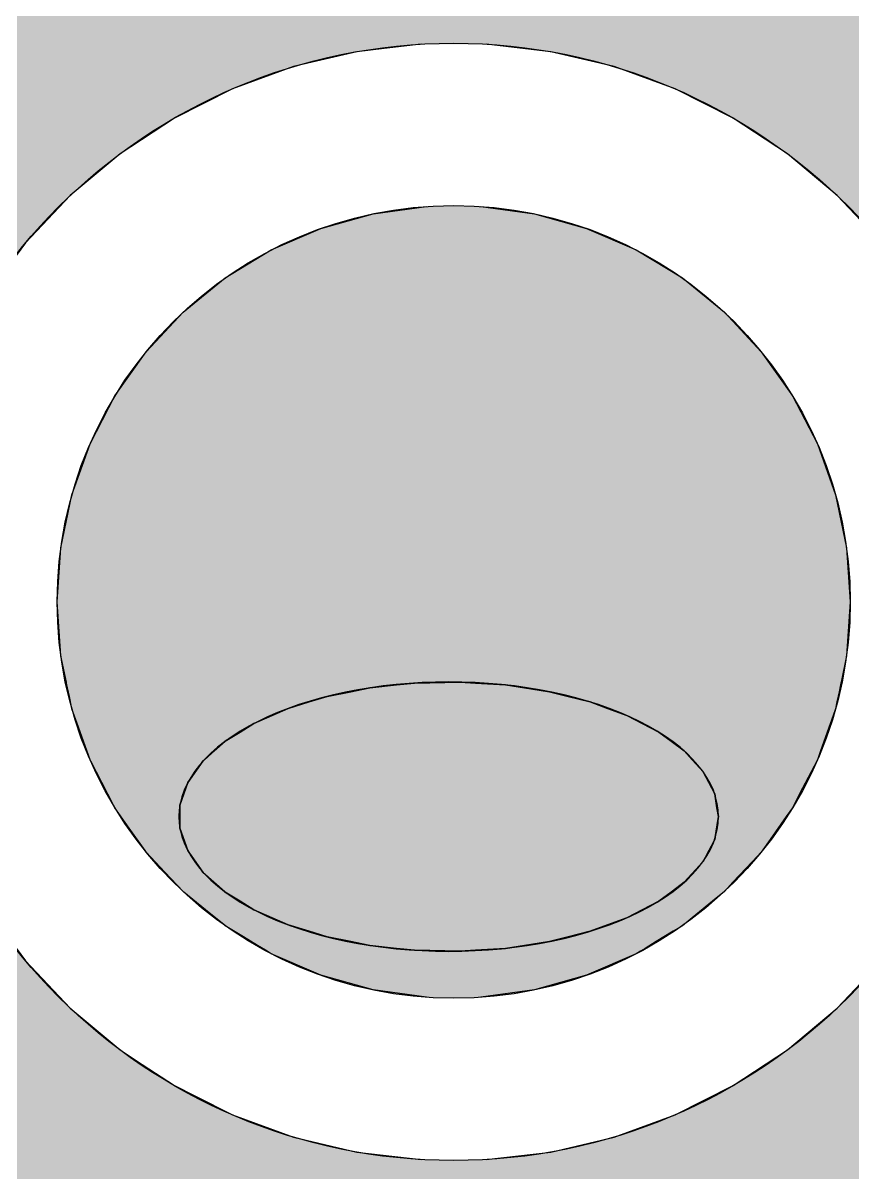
# Model space of a CAD drawing. Extents: x 2091.8 to 2122.7, y 1552.4 to 1562.7.
# Drawn here: x 2120.7735 to 2120.8129, y 1556.7251 to 1556.7798 of the extents above; entities that cross this region are included whole.
import ezdxf

# ---------------------------------------------------------------- set-up
doc = ezdxf.new("R2010")
doc.units = 0
doc.layers.get('0').update_dxf_attribs({"linetype": 'CONTINUOUS'})

# ---------------------------------------------------------------- blocks, each defined once
blk = doc.blocks.new('*U65')
at = {"color": 216, "linetype": 'CONTINUOUS'}
for p, q in [((3478.93, 1113), (3472.65, 1111.52)), ((3481.65, 1113.32), (3478.93, 1113)), ((3485.34, 1113.75), (3481.65, 1113.32)), ((3498.21, 1113), (3491.8, 1113.75)), ((3504.49, 1111.52), (3498.21, 1113)), ((3472.65, 1111.52), (3466.59, 1109.31)), ((3510.55, 1109.31), (3504.49, 1111.52)), ((3466.59, 1109.31), (3460.82, 1106.41)), ((3516.32, 1106.41), (3510.55, 1109.31)), ((3460.82, 1106.41), (3455.43, 1102.86)), ((3517.38, 1105.71), (3516.32, 1106.41)), ((3521.71, 1102.86), (3517.38, 1105.71)), ((3455.43, 1102.86), (3450.48, 1098.72)), ((3526.66, 1098.72), (3521.71, 1102.86)), ((3450.48, 1098.72), (3446.05, 1094.02)), ((3531.09, 1094.02), (3526.66, 1098.72)), ((3475.38, 1095.45), (3480.56, 1096.9)), ((3480.56, 1096.9), (3485.88, 1097.63)), ((3491.26, 1097.63), (3496.58, 1096.9)), ((3496.58, 1096.9), (3501.76, 1095.45)), ((3470.45, 1093.31), (3475.38, 1095.45)), ((3501.76, 1095.45), (3506.69, 1093.31)), ((3446.05, 1094.02), (3442.77, 1089.61)), ((3465.86, 1090.52), (3470.45, 1093.31)), ((3506.69, 1093.31), (3511.28, 1090.52)), ((3461.69, 1087.12), (3465.86, 1090.52)), ((3511.28, 1090.52), (3515.45, 1087.12)), ((3458.02, 1083.2), (3461.69, 1087.12)), ((3515.45, 1087.12), (3519.12, 1083.2)), ((3454.92, 1078.8), (3458.02, 1083.2)), ((3519.12, 1083.2), (3522.22, 1078.8)), ((3452.45, 1074.03), (3454.92, 1078.8)), ((3522.22, 1078.8), (3524.69, 1074.03)), ((3450.65, 1068.97), (3452.45, 1074.03)), ((3524.69, 1074.03), (3526.49, 1068.97)), ((3449.56, 1063.71), (3450.65, 1068.97)), ((3526.49, 1068.97), (3527.58, 1063.71)), ((3449.19, 1058.34), (3449.56, 1063.71)), ((3527.58, 1063.71), (3527.95, 1058.34)), ((3449.56, 1052.98), (3449.19, 1058.34)), ((3527.95, 1058.34), (3527.58, 1052.98)), ((3450.1, 1050.38), (3449.56, 1052.98)), ((3527.58, 1052.98), (3527.04, 1050.38)), ((3450.12, 1050.28), (3450.1, 1050.38)), ((3450.22, 1049.8), (3450.12, 1050.28)), ((3484.67, 1050.28), (3480.23, 1049.8)), ((3493.72, 1050.09), (3490.72, 1050.28)), ((3498.07, 1049.42), (3493.72, 1050.09)), ((3526.98, 1050.09), (3526.84, 1049.42)), ((3527.02, 1050.28), (3526.98, 1050.09)), ((3527.04, 1050.38), (3527.02, 1050.28)), ((3450.39, 1048.95), (3450.22, 1049.8)), ((3450.64, 1047.76), (3450.39, 1048.95)), ((3476.01, 1048.95), (3472.14, 1047.76)), ((3480.23, 1049.8), (3476.01, 1048.95)), ((3502.13, 1048.4), (3498.07, 1049.42)), ((3526.84, 1049.42), (3526.63, 1048.4)), ((3450.65, 1047.72), (3450.64, 1047.76)), ((3472.14, 1047.76), (3472.04, 1047.72)), ((3503.97, 1047.72), (3502.13, 1048.4)), ((3526.63, 1048.4), (3526.49, 1047.72)), ((3451.17, 1046.27), (3450.65, 1047.72)), ((3472.04, 1047.72), (3468.73, 1046.27)), ((3505.78, 1047.05), (3503.97, 1047.72)), ((3508.93, 1045.41), (3505.78, 1047.05)), ((3526.25, 1047.05), (3525.67, 1045.41)), ((3526.49, 1047.72), (3526.25, 1047.05)), ((3451.79, 1044.5), (3451.17, 1046.27)), ((3468.73, 1046.27), (3465.88, 1044.5)), ((3452.45, 1042.65), (3451.79, 1044.5)), ((3465.88, 1044.5), (3463.81, 1042.65)), ((3511.47, 1043.53), (3508.93, 1045.41)), ((3525.67, 1045.41), (3525, 1043.53)), ((3512.26, 1042.65), (3511.47, 1043.53)), ((3525, 1043.53), (3524.69, 1042.65)), ((3452.52, 1042.52), (3452.45, 1042.65)), ((3453.63, 1040.38), (3452.52, 1042.52)), ((3463.66, 1042.52), (3462.15, 1040.38)), ((3463.81, 1042.65), (3463.66, 1042.52)), ((3513.34, 1041.46), (3512.26, 1042.65)), ((3524.69, 1042.65), (3524.07, 1041.46)), ((3514.49, 1039.27), (3513.34, 1041.46)), ((3524.07, 1041.46), (3522.93, 1039.27)), ((3454.79, 1038.14), (3453.63, 1040.38)), ((3462.15, 1040.38), (3461.38, 1038.14)), ((3514.72, 1037.88), (3514.49, 1039.27)), ((3522.93, 1039.27), (3522.22, 1037.88)), ((3454.92, 1037.88), (3454.79, 1038.14)), ((3456.34, 1035.87), (3454.92, 1037.88)), ((3461.38, 1038.14), (3461.38, 1037.88)), ((3461.38, 1037.88), (3461.38, 1035.87)), ((3514.87, 1037.01), (3514.72, 1037.88)), ((3522.22, 1037.88), (3521.6, 1037.01)), ((3514.49, 1034.74), (3514.87, 1037.01)), ((3521.6, 1037.01), (3520, 1034.74)), ((3457.92, 1033.63), (3456.34, 1035.87)), ((3461.38, 1035.87), (3462.15, 1033.63)), ((3513.83, 1033.49), (3514.49, 1034.74)), ((3520, 1034.74), (3519.12, 1033.49)), ((3458.02, 1033.49), (3457.92, 1033.63)), ((3459.89, 1031.49), (3458.02, 1033.49)), ((3462.15, 1033.63), (3462.25, 1033.49)), ((3462.25, 1033.49), (3463.66, 1031.49)), ((3513.34, 1032.55), (3513.83, 1033.49)), ((3519.12, 1033.49), (3518.24, 1032.55)), ((3511.47, 1030.48), (3513.34, 1032.55)), ((3518.24, 1032.55), (3516.3, 1030.48)), ((3461.69, 1029.56), (3459.89, 1031.49)), ((3463.66, 1031.49), (3465.82, 1029.56)), ((3461.75, 1029.51), (3461.69, 1029.56)), ((3463.92, 1027.75), (3461.75, 1029.51)), ((3465.82, 1029.56), (3465.88, 1029.51)), ((3465.88, 1029.51), (3468.73, 1027.75)), ((3508.93, 1028.6), (3510.23, 1029.56)), ((3510.23, 1029.56), (3511.47, 1030.48)), ((3515.45, 1029.56), (3514.26, 1028.6)), ((3516.3, 1030.48), (3515.45, 1029.56)), ((3505.78, 1026.96), (3508.93, 1028.6)), ((3514.26, 1028.6), (3512.25, 1026.96)), ((3442.2, 1027.84), (3446.05, 1022.67)), ((3465.77, 1026.25), (3463.92, 1027.75)), ((3468.73, 1027.75), (3472.14, 1026.25)), ((3465.86, 1026.17), (3465.77, 1026.25)), ((3467.69, 1025.06), (3465.86, 1026.17)), ((3472.14, 1026.25), (3472.39, 1026.17)), ((3472.39, 1026.17), (3476.01, 1025.06)), ((3502.13, 1025.61), (3503.65, 1026.17)), ((3503.65, 1026.17), (3505.78, 1026.96)), ((3511.28, 1026.17), (3510.36, 1025.61)), ((3512.25, 1026.96), (3511.28, 1026.17)), ((3469.09, 1024.21), (3467.69, 1025.06)), ((3476.01, 1025.06), (3480.23, 1024.21)), ((3498.07, 1024.59), (3502.13, 1025.61)), ((3510.36, 1025.61), (3508.68, 1024.59)), ((3469.87, 1023.73), (3469.09, 1024.21)), ((3470.03, 1023.64), (3469.87, 1023.73)), ((3480.23, 1024.21), (3484.67, 1023.73)), ((3484.67, 1023.73), (3489.21, 1023.64)), ((3489.21, 1023.64), (3493.72, 1023.92)), ((3493.72, 1023.92), (3498.07, 1024.59)), ((3507.58, 1023.92), (3507.11, 1023.64)), ((3508.68, 1024.59), (3507.58, 1023.92)), ((3446.05, 1022.67), (3450.48, 1017.97)), ((3470.45, 1023.38), (3470.03, 1023.64)), ((3475.38, 1021.24), (3470.45, 1023.38)), ((3506.69, 1023.38), (3501.76, 1021.24)), ((3507.11, 1023.64), (3506.69, 1023.38)), ((3526.66, 1017.97), (3531.09, 1022.67)), ((3480.56, 1019.79), (3475.38, 1021.24)), ((3501.76, 1021.24), (3496.58, 1019.79)), ((3485.88, 1019.06), (3480.56, 1019.79)), ((3496.58, 1019.79), (3491.26, 1019.06)), ((3450.48, 1017.97), (3452.66, 1016.15)), ((3521.71, 1013.82), (3526.66, 1017.97)), ((3452.66, 1016.15), (3455.43, 1013.82)), ((3455.43, 1013.82), (3457.61, 1012.39)), ((3516.32, 1010.28), (3521.71, 1013.82)), ((3457.61, 1012.39), (3460.82, 1010.28)), ((3460.82, 1010.28), (3462.85, 1009.26)), ((3510.55, 1007.38), (3516.32, 1010.28)), ((3462.85, 1009.26), (3466.59, 1007.38)), ((3466.59, 1007.38), (3472.65, 1005.17)), ((3504.49, 1005.17), (3510.55, 1007.38)), ((3472.65, 1005.17), (3478.93, 1003.68)), ((3498.21, 1003.68), (3504.49, 1005.17)), ((3478.93, 1003.68), (3485.34, 1002.93)), ((3491.8, 1002.93), (3498.21, 1003.68))]:
    blk.add_line(p, q, dxfattribs=at)
at = {"color": 216, "linetype": 'CONTINUOUS', "extrusion": (0, 0, -1)}
for points in [[(-3403.43, 1135.64), (-3552.99, 1113.75), (-3387.53, 1113.75)], [(-3403.43, 1135.64), (-3528.51, 1135.64), (-3552.99, 1113.75)], [(-3387, 1113), (-3472.65, 1111.52), (-3385.99, 1111.52)], [(-3387.22, 1113.32), (-3478.93, 1113), (-3387, 1113)], [(-3387, 1113), (-3478.93, 1113), (-3472.65, 1111.52)], [(-3387.53, 1113.75), (-3481.65, 1113.32), (-3387.22, 1113.32)], [(-3387.22, 1113.32), (-3481.65, 1113.32), (-3478.93, 1113)], [(-3387.53, 1113.75), (-3485.34, 1113.75), (-3481.65, 1113.32)], [(-3491.8, 1113.75), (-3553.82, 1113), (-3498.21, 1113)], [(-3491.8, 1113.75), (-3552.99, 1113.75), (-3553.82, 1113)], [(-3498.21, 1113), (-3555.49, 1111.52), (-3504.49, 1111.52)], [(-3498.21, 1113), (-3553.82, 1113), (-3555.49, 1111.52)], [(-3385.99, 1111.52), (-3466.59, 1109.31), (-3384.48, 1109.31)], [(-3385.99, 1111.52), (-3472.65, 1111.52), (-3466.59, 1109.31)], [(-3504.49, 1111.52), (-3557.96, 1109.31), (-3510.55, 1109.31)], [(-3504.49, 1111.52), (-3555.49, 1111.52), (-3557.96, 1109.31)], [(-3384.48, 1109.31), (-3460.82, 1106.41), (-3382.5, 1106.41)], [(-3384.48, 1109.31), (-3466.59, 1109.31), (-3460.82, 1106.41)], [(-3510.55, 1109.31), (-3561.2, 1106.41), (-3516.32, 1106.41)], [(-3510.55, 1109.31), (-3557.96, 1109.31), (-3561.2, 1106.41)], [(-3382.5, 1106.41), (-3455.43, 1102.86), (-3380.08, 1102.86)], [(-3382.5, 1106.41), (-3460.82, 1106.41), (-3455.43, 1102.86)], [(-3516.32, 1106.41), (-3561.98, 1105.71), (-3517.38, 1105.71)], [(-3516.32, 1106.41), (-3561.2, 1106.41), (-3561.98, 1105.71)], [(-3517.38, 1105.71), (-3567.61, 1102.86), (-3521.71, 1102.86)], [(-3517.38, 1105.71), (-3561.98, 1105.71), (-3567.61, 1102.86)], [(-3380.08, 1102.86), (-3450.48, 1098.72), (-3377.25, 1098.72)], [(-3380.08, 1102.86), (-3455.43, 1102.86), (-3450.48, 1098.72)], [(-3521.71, 1102.86), (-3575.82, 1098.72), (-3526.66, 1098.72)], [(-3521.71, 1102.86), (-3567.61, 1102.86), (-3575.82, 1098.72)], [(-3377.25, 1098.72), (-3446.05, 1094.02), (-3374.04, 1094.02)], [(-3377.25, 1098.72), (-3450.48, 1098.72), (-3446.05, 1094.02)], [(-3526.66, 1098.72), (-3585.11, 1094.02), (-3531.09, 1094.02)], [(-3526.66, 1098.72), (-3575.82, 1098.72), (-3585.11, 1094.02)], [(-3480.56, 1096.9), (-3501.76, 1095.45), (-3475.38, 1095.45)], [(-3485.88, 1097.63), (-3496.58, 1096.9), (-3480.56, 1096.9)], [(-3480.56, 1096.9), (-3496.58, 1096.9), (-3501.76, 1095.45)], [(-3485.88, 1097.63), (-3491.26, 1097.63), (-3496.58, 1096.9)], [(-3475.38, 1095.45), (-3506.69, 1093.31), (-3470.45, 1093.31)], [(-3475.38, 1095.45), (-3501.76, 1095.45), (-3506.69, 1093.31)], [(-3374.04, 1094.02), (-3446.05, 1094.02), (-3442.77, 1089.61)], [(-3470.45, 1093.31), (-3511.28, 1090.52), (-3465.86, 1090.52)], [(-3470.45, 1093.31), (-3506.69, 1093.31), (-3511.28, 1090.52)], [(-3465.86, 1090.52), (-3515.45, 1087.12), (-3461.69, 1087.12)], [(-3465.86, 1090.52), (-3511.28, 1090.52), (-3515.45, 1087.12)], [(-3461.69, 1087.12), (-3519.12, 1083.2), (-3458.02, 1083.2)], [(-3461.69, 1087.12), (-3515.45, 1087.12), (-3519.12, 1083.2)], [(-3458.02, 1083.2), (-3522.22, 1078.8), (-3454.92, 1078.8)], [(-3458.02, 1083.2), (-3519.12, 1083.2), (-3522.22, 1078.8)], [(-3454.92, 1078.8), (-3524.69, 1074.03), (-3452.45, 1074.03)], [(-3454.92, 1078.8), (-3522.22, 1078.8), (-3524.69, 1074.03)], [(-3452.45, 1074.03), (-3526.49, 1068.97), (-3450.65, 1068.97)], [(-3452.45, 1074.03), (-3524.69, 1074.03), (-3526.49, 1068.97)], [(-3450.65, 1068.97), (-3527.58, 1063.71), (-3449.56, 1063.71)], [(-3450.65, 1068.97), (-3526.49, 1068.97), (-3527.58, 1063.71)], [(-3449.56, 1063.71), (-3527.95, 1058.34), (-3449.19, 1058.34)], [(-3449.56, 1063.71), (-3527.58, 1063.71), (-3527.95, 1058.34)], [(-3449.19, 1058.34), (-3527.58, 1052.98), (-3449.56, 1052.98)], [(-3449.19, 1058.34), (-3527.95, 1058.34), (-3527.58, 1052.98)], [(-3449.56, 1052.98), (-3527.04, 1050.38), (-3450.1, 1050.38)], [(-3449.56, 1052.98), (-3527.58, 1052.98), (-3527.04, 1050.38)], [(-3450.1, 1050.38), (-3484.67, 1050.28), (-3450.12, 1050.28)], [(-3450.1, 1050.38), (-3489.21, 1050.38), (-3484.67, 1050.28)], [(-3450.12, 1050.28), (-3480.23, 1049.8), (-3450.22, 1049.8)], [(-3450.12, 1050.28), (-3484.67, 1050.28), (-3480.23, 1049.8)], [(-3489.21, 1050.38), (-3527.02, 1050.28), (-3490.72, 1050.28)], [(-3489.21, 1050.38), (-3527.04, 1050.38), (-3527.02, 1050.28)], [(-3490.72, 1050.28), (-3526.98, 1050.09), (-3493.72, 1050.09)], [(-3490.72, 1050.28), (-3527.02, 1050.28), (-3526.98, 1050.09)], [(-3493.72, 1050.09), (-3526.84, 1049.42), (-3498.07, 1049.42)], [(-3493.72, 1050.09), (-3526.98, 1050.09), (-3526.84, 1049.42)], [(-3450.22, 1049.8), (-3476.01, 1048.95), (-3450.39, 1048.95)], [(-3450.22, 1049.8), (-3480.23, 1049.8), (-3476.01, 1048.95)], [(-3450.39, 1048.95), (-3472.14, 1047.76), (-3450.64, 1047.76)], [(-3450.39, 1048.95), (-3476.01, 1048.95), (-3472.14, 1047.76)], [(-3498.07, 1049.42), (-3526.63, 1048.4), (-3502.13, 1048.4)], [(-3498.07, 1049.42), (-3526.84, 1049.42), (-3526.63, 1048.4)], [(-3450.64, 1047.76), (-3472.04, 1047.72), (-3450.65, 1047.72)], [(-3450.64, 1047.76), (-3472.14, 1047.76), (-3472.04, 1047.72)], [(-3502.13, 1048.4), (-3526.49, 1047.72), (-3503.97, 1047.72)], [(-3502.13, 1048.4), (-3526.63, 1048.4), (-3526.49, 1047.72)], [(-3450.65, 1047.72), (-3468.73, 1046.27), (-3451.17, 1046.27)], [(-3450.65, 1047.72), (-3472.04, 1047.72), (-3468.73, 1046.27)], [(-3503.97, 1047.72), (-3526.25, 1047.05), (-3505.78, 1047.05)], [(-3503.97, 1047.72), (-3526.49, 1047.72), (-3526.25, 1047.05)], [(-3505.78, 1047.05), (-3525.67, 1045.41), (-3508.93, 1045.41)], [(-3505.78, 1047.05), (-3526.25, 1047.05), (-3525.67, 1045.41)], [(-3451.17, 1046.27), (-3465.88, 1044.5), (-3451.79, 1044.5)], [(-3451.17, 1046.27), (-3468.73, 1046.27), (-3465.88, 1044.5)], [(-3451.79, 1044.5), (-3463.81, 1042.65), (-3452.45, 1042.65)], [(-3451.79, 1044.5), (-3465.88, 1044.5), (-3463.81, 1042.65)], [(-3508.93, 1045.41), (-3525, 1043.53), (-3511.47, 1043.53)], [(-3508.93, 1045.41), (-3525.67, 1045.41), (-3525, 1043.53)], [(-3511.47, 1043.53), (-3524.69, 1042.65), (-3512.26, 1042.65)], [(-3511.47, 1043.53), (-3525, 1043.53), (-3524.69, 1042.65)], [(-3452.45, 1042.65), (-3463.66, 1042.52), (-3452.52, 1042.52)], [(-3452.45, 1042.65), (-3463.81, 1042.65), (-3463.66, 1042.52)], [(-3452.52, 1042.52), (-3462.15, 1040.38), (-3453.63, 1040.38)], [(-3452.52, 1042.52), (-3463.66, 1042.52), (-3462.15, 1040.38)], [(-3512.26, 1042.65), (-3524.07, 1041.46), (-3513.34, 1041.46)], [(-3512.26, 1042.65), (-3524.69, 1042.65), (-3524.07, 1041.46)], [(-3513.34, 1041.46), (-3522.93, 1039.27), (-3514.49, 1039.27)], [(-3513.34, 1041.46), (-3524.07, 1041.46), (-3522.93, 1039.27)], [(-3453.63, 1040.38), (-3461.38, 1038.14), (-3454.79, 1038.14)], [(-3453.63, 1040.38), (-3462.15, 1040.38), (-3461.38, 1038.14)], [(-3514.49, 1039.27), (-3522.22, 1037.88), (-3514.72, 1037.88)], [(-3514.49, 1039.27), (-3522.93, 1039.27), (-3522.22, 1037.88)], [(-3454.79, 1038.14), (-3461.38, 1037.88), (-3454.92, 1037.88)], [(-3454.79, 1038.14), (-3461.38, 1038.14), (-3461.38, 1037.88)], [(-3454.92, 1037.88), (-3461.38, 1035.87), (-3456.34, 1035.87)], [(-3454.92, 1037.88), (-3461.38, 1037.88), (-3461.38, 1035.87)], [(-3514.72, 1037.88), (-3521.6, 1037.01), (-3514.87, 1037.01)], [(-3514.72, 1037.88), (-3522.22, 1037.88), (-3521.6, 1037.01)], [(-3514.87, 1037.01), (-3520, 1034.74), (-3514.49, 1034.74)], [(-3514.87, 1037.01), (-3521.6, 1037.01), (-3520, 1034.74)], [(-3456.34, 1035.87), (-3462.15, 1033.63), (-3457.92, 1033.63)], [(-3456.34, 1035.87), (-3461.38, 1035.87), (-3462.15, 1033.63)], [(-3514.49, 1034.74), (-3519.12, 1033.49), (-3513.83, 1033.49)], [(-3514.49, 1034.74), (-3520, 1034.74), (-3519.12, 1033.49)], [(-3457.92, 1033.63), (-3462.25, 1033.49), (-3458.02, 1033.49)], [(-3457.92, 1033.63), (-3462.15, 1033.63), (-3462.25, 1033.49)], [(-3458.02, 1033.49), (-3463.66, 1031.49), (-3459.89, 1031.49)], [(-3458.02, 1033.49), (-3462.25, 1033.49), (-3463.66, 1031.49)], [(-3513.83, 1033.49), (-3518.24, 1032.55), (-3513.34, 1032.55)], [(-3513.83, 1033.49), (-3519.12, 1033.49), (-3518.24, 1032.55)], [(-3513.34, 1032.55), (-3516.3, 1030.48), (-3511.47, 1030.48)], [(-3513.34, 1032.55), (-3518.24, 1032.55), (-3516.3, 1030.48)], [(-3459.89, 1031.49), (-3465.82, 1029.56), (-3461.69, 1029.56)], [(-3459.89, 1031.49), (-3463.66, 1031.49), (-3465.82, 1029.56)], [(-3461.69, 1029.56), (-3465.88, 1029.51), (-3461.75, 1029.51)], [(-3461.69, 1029.56), (-3465.82, 1029.56), (-3465.88, 1029.51)], [(-3461.75, 1029.51), (-3468.73, 1027.75), (-3463.92, 1027.75)], [(-3461.75, 1029.51), (-3465.88, 1029.51), (-3468.73, 1027.75)], [(-3510.23, 1029.56), (-3514.26, 1028.6), (-3508.93, 1028.6)], [(-3511.47, 1030.48), (-3515.45, 1029.56), (-3510.23, 1029.56)], [(-3510.23, 1029.56), (-3515.45, 1029.56), (-3514.26, 1028.6)], [(-3511.47, 1030.48), (-3516.3, 1030.48), (-3515.45, 1029.56)], [(-3508.93, 1028.6), (-3512.25, 1026.96), (-3505.78, 1026.96)], [(-3508.93, 1028.6), (-3514.26, 1028.6), (-3512.25, 1026.96)], [(-3279.25, 1027.84), (-3446.05, 1022.67), (-3275.2, 1022.67)], [(-3279.25, 1027.84), (-3442.2, 1027.84), (-3446.05, 1022.67)], [(-3463.92, 1027.75), (-3472.14, 1026.25), (-3465.77, 1026.25)], [(-3463.92, 1027.75), (-3468.73, 1027.75), (-3472.14, 1026.25)], [(-3465.77, 1026.25), (-3472.39, 1026.17), (-3465.86, 1026.17)], [(-3465.77, 1026.25), (-3472.14, 1026.25), (-3472.39, 1026.17)], [(-3465.86, 1026.17), (-3476.01, 1025.06), (-3467.69, 1025.06)], [(-3465.86, 1026.17), (-3472.39, 1026.17), (-3476.01, 1025.06)], [(-3503.65, 1026.17), (-3510.36, 1025.61), (-3502.13, 1025.61)], [(-3505.78, 1026.96), (-3511.28, 1026.17), (-3503.65, 1026.17)], [(-3503.65, 1026.17), (-3511.28, 1026.17), (-3510.36, 1025.61)], [(-3505.78, 1026.96), (-3512.25, 1026.96), (-3511.28, 1026.17)], [(-3467.69, 1025.06), (-3480.23, 1024.21), (-3469.09, 1024.21)], [(-3467.69, 1025.06), (-3476.01, 1025.06), (-3480.23, 1024.21)], [(-3502.13, 1025.61), (-3508.68, 1024.59), (-3498.07, 1024.59)], [(-3502.13, 1025.61), (-3510.36, 1025.61), (-3508.68, 1024.59)], [(-3469.09, 1024.21), (-3484.67, 1023.73), (-3469.87, 1023.73)], [(-3469.09, 1024.21), (-3480.23, 1024.21), (-3484.67, 1023.73)], [(-3469.87, 1023.73), (-3489.21, 1023.64), (-3470.03, 1023.64)], [(-3469.87, 1023.73), (-3484.67, 1023.73), (-3489.21, 1023.64)], [(-3493.72, 1023.92), (-3507.11, 1023.64), (-3489.21, 1023.64)], [(-3498.07, 1024.59), (-3507.58, 1023.92), (-3493.72, 1023.92)], [(-3493.72, 1023.92), (-3507.58, 1023.92), (-3507.11, 1023.64)], [(-3498.07, 1024.59), (-3508.68, 1024.59), (-3507.58, 1023.92)], [(-3275.2, 1022.67), (-3450.48, 1017.97), (-3271.52, 1017.97)], [(-3275.2, 1022.67), (-3446.05, 1022.67), (-3450.48, 1017.97)], [(-3470.03, 1023.64), (-3506.69, 1023.38), (-3470.45, 1023.38)], [(-3470.03, 1023.64), (-3507.11, 1023.64), (-3506.69, 1023.38)], [(-3470.45, 1023.38), (-3501.76, 1021.24), (-3475.38, 1021.24)], [(-3470.45, 1023.38), (-3506.69, 1023.38), (-3501.76, 1021.24)], [(-3531.09, 1022.67), (-3601.68, 1017.97), (-3526.66, 1017.97)], [(-3475.38, 1021.24), (-3496.58, 1019.79), (-3480.56, 1019.79)], [(-3475.38, 1021.24), (-3501.76, 1021.24), (-3496.58, 1019.79)], [(-3480.56, 1019.79), (-3491.26, 1019.06), (-3485.88, 1019.06)], [(-3480.56, 1019.79), (-3496.58, 1019.79), (-3491.26, 1019.06)], [(-3271.52, 1017.97), (-3452.66, 1016.15), (-3270.09, 1016.15)], [(-3271.52, 1017.97), (-3450.48, 1017.97), (-3452.66, 1016.15)], [(-3526.66, 1017.97), (-3598.88, 1013.82), (-3521.71, 1013.82)], [(-3526.66, 1017.97), (-3601.68, 1017.97), (-3598.88, 1013.82)], [(-3270.09, 1016.15), (-3455.43, 1013.82), (-3269.34, 1013.82)], [(-3270.09, 1016.15), (-3452.66, 1016.15), (-3455.43, 1013.82)], [(-3269.34, 1013.82), (-3457.61, 1012.39), (-3268.88, 1012.39)], [(-3269.34, 1013.82), (-3455.43, 1013.82), (-3457.61, 1012.39)], [(-3521.71, 1013.82), (-3596.48, 1010.28), (-3516.32, 1010.28)], [(-3521.71, 1013.82), (-3598.88, 1013.82), (-3596.48, 1010.28)], [(-3307.12, 1012.39), (-3460.82, 1010.28), (-3315.81, 1010.28)], [(-3307.12, 1012.39), (-3457.61, 1012.39), (-3460.82, 1010.28)], [(-3315.81, 1010.28), (-3462.85, 1009.26), (-3319.99, 1009.26)], [(-3315.81, 1010.28), (-3460.82, 1010.28), (-3462.85, 1009.26)], [(-3516.32, 1010.28), (-3594.53, 1007.38), (-3510.55, 1007.38)], [(-3516.32, 1010.28), (-3596.48, 1010.28), (-3594.53, 1007.38)], [(-3319.99, 1009.26), (-3466.59, 1007.38), (-3322.4, 1007.38)], [(-3319.99, 1009.26), (-3462.85, 1009.26), (-3466.59, 1007.38)], [(-3322.4, 1007.38), (-3472.65, 1005.17), (-3325.22, 1005.17)], [(-3322.4, 1007.38), (-3466.59, 1007.38), (-3472.65, 1005.17)], [(-3510.55, 1007.38), (-3593.04, 1005.17), (-3504.49, 1005.17)], [(-3510.55, 1007.38), (-3594.53, 1007.38), (-3593.04, 1005.17)], [(-3325.22, 1005.17), (-3478.93, 1003.68), (-3327.12, 1003.68)], [(-3325.22, 1005.17), (-3472.65, 1005.17), (-3478.93, 1003.68)], [(-3504.49, 1005.17), (-3592.03, 1003.68), (-3498.21, 1003.68)], [(-3504.49, 1005.17), (-3593.04, 1005.17), (-3592.03, 1003.68)], [(-3327.12, 1003.68), (-3485.34, 1002.93), (-3328.08, 1002.93)], [(-3327.12, 1003.68), (-3478.93, 1003.68), (-3485.34, 1002.93)], [(-3498.21, 1003.68), (-3591.53, 1002.93), (-3491.8, 1002.93)], [(-3498.21, 1003.68), (-3592.03, 1003.68), (-3591.53, 1002.93)], [(-3328.08, 1002.93), (-3589.79, 1000.36), (-3331.38, 1000.36)], [(-3328.08, 1002.93), (-3591.53, 1002.93), (-3589.79, 1000.36)]]:
    blk.add_solid(points, dxfattribs=at)
blk = doc.blocks.new('*U66')
at = {"color": 140, "linetype": 'CONTINUOUS'}
for p, q in [((3475.38, 1095.45), (3480.56, 1096.9)), ((3480.56, 1096.9), (3485.88, 1097.63)), ((3491.26, 1097.63), (3496.58, 1096.9)), ((3496.58, 1096.9), (3501.76, 1095.45)), ((3470.45, 1093.31), (3475.38, 1095.45)), ((3501.76, 1095.45), (3506.69, 1093.31)), ((3465.86, 1090.52), (3470.45, 1093.31)), ((3506.69, 1093.31), (3511.28, 1090.52)), ((3461.69, 1087.12), (3465.86, 1090.52)), ((3511.28, 1090.52), (3515.45, 1087.12)), ((3458.02, 1083.2), (3461.69, 1087.12)), ((3515.45, 1087.12), (3519.12, 1083.2)), ((3454.92, 1078.8), (3458.02, 1083.2)), ((3519.12, 1083.2), (3522.22, 1078.8)), ((3452.45, 1074.03), (3454.92, 1078.8)), ((3522.22, 1078.8), (3524.69, 1074.03)), ((3450.65, 1068.97), (3452.45, 1074.03)), ((3524.69, 1074.03), (3526.49, 1068.97)), ((3449.56, 1063.71), (3450.65, 1068.97)), ((3526.49, 1068.97), (3527.58, 1063.71)), ((3449.19, 1058.34), (3449.56, 1063.71)), ((3527.58, 1063.71), (3527.95, 1058.34)), ((3449.56, 1052.98), (3449.19, 1058.34)), ((3527.95, 1058.34), (3527.58, 1052.98)), ((3450.1, 1050.38), (3449.56, 1052.98)), ((3527.58, 1052.98), (3527.04, 1050.38)), ((3450.12, 1050.28), (3450.1, 1050.38)), ((3450.22, 1049.8), (3450.12, 1050.28)), ((3484.67, 1050.28), (3480.23, 1049.8)), ((3493.72, 1050.09), (3490.72, 1050.28)), ((3498.07, 1049.42), (3493.72, 1050.09)), ((3526.98, 1050.09), (3526.84, 1049.42)), ((3527.02, 1050.28), (3526.98, 1050.09)), ((3527.04, 1050.38), (3527.02, 1050.28)), ((3450.39, 1048.95), (3450.22, 1049.8)), ((3450.64, 1047.76), (3450.39, 1048.95)), ((3476.01, 1048.95), (3472.14, 1047.76)), ((3480.23, 1049.8), (3476.01, 1048.95)), ((3502.13, 1048.4), (3498.07, 1049.42)), ((3526.84, 1049.42), (3526.63, 1048.4)), ((3450.65, 1047.72), (3450.64, 1047.76)), ((3472.14, 1047.76), (3472.04, 1047.72)), ((3503.97, 1047.72), (3502.13, 1048.4)), ((3526.63, 1048.4), (3526.49, 1047.72)), ((3451.17, 1046.27), (3450.65, 1047.72)), ((3472.04, 1047.72), (3468.73, 1046.27)), ((3505.78, 1047.05), (3503.97, 1047.72)), ((3508.93, 1045.41), (3505.78, 1047.05)), ((3526.25, 1047.05), (3525.67, 1045.41)), ((3526.49, 1047.72), (3526.25, 1047.05)), ((3451.79, 1044.5), (3451.17, 1046.27)), ((3468.73, 1046.27), (3465.88, 1044.5)), ((3452.45, 1042.65), (3451.79, 1044.5)), ((3465.88, 1044.5), (3463.81, 1042.65)), ((3511.47, 1043.53), (3508.93, 1045.41)), ((3525.67, 1045.41), (3525, 1043.53)), ((3512.26, 1042.65), (3511.47, 1043.53)), ((3525, 1043.53), (3524.69, 1042.65)), ((3452.52, 1042.52), (3452.45, 1042.65)), ((3453.63, 1040.38), (3452.52, 1042.52)), ((3463.66, 1042.52), (3462.15, 1040.38)), ((3463.81, 1042.65), (3463.66, 1042.52)), ((3513.34, 1041.46), (3512.26, 1042.65)), ((3524.69, 1042.65), (3524.07, 1041.46)), ((3514.49, 1039.27), (3513.34, 1041.46)), ((3524.07, 1041.46), (3522.93, 1039.27)), ((3454.79, 1038.14), (3453.63, 1040.38)), ((3462.15, 1040.38), (3461.38, 1038.14)), ((3514.72, 1037.88), (3514.49, 1039.27)), ((3522.93, 1039.27), (3522.22, 1037.88)), ((3454.92, 1037.88), (3454.79, 1038.14)), ((3456.34, 1035.87), (3454.92, 1037.88)), ((3461.38, 1038.14), (3461.38, 1037.88)), ((3461.38, 1037.88), (3461.38, 1035.87)), ((3514.87, 1037.01), (3514.72, 1037.88)), ((3522.22, 1037.88), (3521.6, 1037.01)), ((3514.49, 1034.74), (3514.87, 1037.01)), ((3521.6, 1037.01), (3520, 1034.74)), ((3457.92, 1033.63), (3456.34, 1035.87)), ((3461.38, 1035.87), (3462.15, 1033.63)), ((3513.83, 1033.49), (3514.49, 1034.74)), ((3520, 1034.74), (3519.12, 1033.49)), ((3458.02, 1033.49), (3457.92, 1033.63)), ((3459.89, 1031.49), (3458.02, 1033.49)), ((3462.15, 1033.63), (3462.25, 1033.49)), ((3462.25, 1033.49), (3463.66, 1031.49)), ((3513.34, 1032.55), (3513.83, 1033.49)), ((3519.12, 1033.49), (3518.24, 1032.55)), ((3511.47, 1030.48), (3513.34, 1032.55)), ((3518.24, 1032.55), (3516.3, 1030.48)), ((3461.69, 1029.56), (3459.89, 1031.49)), ((3463.66, 1031.49), (3465.82, 1029.56)), ((3461.75, 1029.51), (3461.69, 1029.56)), ((3463.92, 1027.75), (3461.75, 1029.51)), ((3465.82, 1029.56), (3465.88, 1029.51)), ((3465.88, 1029.51), (3468.73, 1027.75)), ((3508.93, 1028.6), (3510.23, 1029.56)), ((3510.23, 1029.56), (3511.47, 1030.48)), ((3515.45, 1029.56), (3514.26, 1028.6)), ((3516.3, 1030.48), (3515.45, 1029.56)), ((3505.78, 1026.96), (3508.93, 1028.6)), ((3514.26, 1028.6), (3512.25, 1026.96)), ((3465.77, 1026.25), (3463.92, 1027.75)), ((3468.73, 1027.75), (3472.14, 1026.25)), ((3465.86, 1026.17), (3465.77, 1026.25)), ((3467.69, 1025.06), (3465.86, 1026.17)), ((3472.14, 1026.25), (3472.39, 1026.17)), ((3472.39, 1026.17), (3476.01, 1025.06)), ((3502.13, 1025.61), (3503.65, 1026.17)), ((3503.65, 1026.17), (3505.78, 1026.96)), ((3511.28, 1026.17), (3510.36, 1025.61)), ((3512.25, 1026.96), (3511.28, 1026.17)), ((3469.09, 1024.21), (3467.69, 1025.06)), ((3476.01, 1025.06), (3480.23, 1024.21)), ((3498.07, 1024.59), (3502.13, 1025.61)), ((3510.36, 1025.61), (3508.68, 1024.59)), ((3469.87, 1023.73), (3469.09, 1024.21)), ((3470.03, 1023.64), (3469.87, 1023.73)), ((3480.23, 1024.21), (3484.67, 1023.73)), ((3484.67, 1023.73), (3489.21, 1023.64)), ((3489.21, 1023.64), (3493.72, 1023.92)), ((3493.72, 1023.92), (3498.07, 1024.59)), ((3507.58, 1023.92), (3507.11, 1023.64)), ((3508.68, 1024.59), (3507.58, 1023.92)), ((3470.45, 1023.38), (3470.03, 1023.64)), ((3475.38, 1021.24), (3470.45, 1023.38)), ((3506.69, 1023.38), (3501.76, 1021.24)), ((3507.11, 1023.64), (3506.69, 1023.38)), ((3480.56, 1019.79), (3475.38, 1021.24)), ((3501.76, 1021.24), (3496.58, 1019.79)), ((3485.88, 1019.06), (3480.56, 1019.79)), ((3496.58, 1019.79), (3491.26, 1019.06))]:
    blk.add_line(p, q, dxfattribs=at)
at = {"color": 140, "linetype": 'CONTINUOUS', "extrusion": (0, 0, -1)}
for points in [[(-3480.56, 1096.9), (-3501.76, 1095.45), (-3475.38, 1095.45)], [(-3485.88, 1097.63), (-3496.58, 1096.9), (-3480.56, 1096.9)], [(-3480.56, 1096.9), (-3496.58, 1096.9), (-3501.76, 1095.45)], [(-3485.88, 1097.63), (-3491.26, 1097.63), (-3496.58, 1096.9)], [(-3475.38, 1095.45), (-3506.69, 1093.31), (-3470.45, 1093.31)], [(-3475.38, 1095.45), (-3501.76, 1095.45), (-3506.69, 1093.31)], [(-3470.45, 1093.31), (-3511.28, 1090.52), (-3465.86, 1090.52)], [(-3470.45, 1093.31), (-3506.69, 1093.31), (-3511.28, 1090.52)], [(-3465.86, 1090.52), (-3515.45, 1087.12), (-3461.69, 1087.12)], [(-3465.86, 1090.52), (-3511.28, 1090.52), (-3515.45, 1087.12)], [(-3461.69, 1087.12), (-3519.12, 1083.2), (-3458.02, 1083.2)], [(-3461.69, 1087.12), (-3515.45, 1087.12), (-3519.12, 1083.2)], [(-3458.02, 1083.2), (-3522.22, 1078.8), (-3454.92, 1078.8)], [(-3458.02, 1083.2), (-3519.12, 1083.2), (-3522.22, 1078.8)], [(-3454.92, 1078.8), (-3524.69, 1074.03), (-3452.45, 1074.03)], [(-3454.92, 1078.8), (-3522.22, 1078.8), (-3524.69, 1074.03)], [(-3452.45, 1074.03), (-3526.49, 1068.97), (-3450.65, 1068.97)], [(-3452.45, 1074.03), (-3524.69, 1074.03), (-3526.49, 1068.97)], [(-3450.65, 1068.97), (-3527.58, 1063.71), (-3449.56, 1063.71)], [(-3450.65, 1068.97), (-3526.49, 1068.97), (-3527.58, 1063.71)], [(-3449.56, 1063.71), (-3527.95, 1058.34), (-3449.19, 1058.34)], [(-3449.56, 1063.71), (-3527.58, 1063.71), (-3527.95, 1058.34)], [(-3449.19, 1058.34), (-3527.58, 1052.98), (-3449.56, 1052.98)], [(-3449.19, 1058.34), (-3527.95, 1058.34), (-3527.58, 1052.98)], [(-3449.56, 1052.98), (-3527.04, 1050.38), (-3450.1, 1050.38)], [(-3449.56, 1052.98), (-3527.58, 1052.98), (-3527.04, 1050.38)], [(-3450.1, 1050.38), (-3484.67, 1050.28), (-3450.12, 1050.28)], [(-3450.1, 1050.38), (-3489.21, 1050.38), (-3484.67, 1050.28)], [(-3450.12, 1050.28), (-3480.23, 1049.8), (-3450.22, 1049.8)], [(-3450.12, 1050.28), (-3484.67, 1050.28), (-3480.23, 1049.8)], [(-3489.21, 1050.38), (-3527.02, 1050.28), (-3490.72, 1050.28)], [(-3489.21, 1050.38), (-3527.04, 1050.38), (-3527.02, 1050.28)], [(-3490.72, 1050.28), (-3526.98, 1050.09), (-3493.72, 1050.09)], [(-3490.72, 1050.28), (-3527.02, 1050.28), (-3526.98, 1050.09)], [(-3493.72, 1050.09), (-3526.84, 1049.42), (-3498.07, 1049.42)], [(-3493.72, 1050.09), (-3526.98, 1050.09), (-3526.84, 1049.42)], [(-3450.22, 1049.8), (-3476.01, 1048.95), (-3450.39, 1048.95)], [(-3450.22, 1049.8), (-3480.23, 1049.8), (-3476.01, 1048.95)], [(-3450.39, 1048.95), (-3472.14, 1047.76), (-3450.64, 1047.76)], [(-3450.39, 1048.95), (-3476.01, 1048.95), (-3472.14, 1047.76)], [(-3498.07, 1049.42), (-3526.63, 1048.4), (-3502.13, 1048.4)], [(-3498.07, 1049.42), (-3526.84, 1049.42), (-3526.63, 1048.4)], [(-3450.64, 1047.76), (-3472.04, 1047.72), (-3450.65, 1047.72)], [(-3450.64, 1047.76), (-3472.14, 1047.76), (-3472.04, 1047.72)], [(-3502.13, 1048.4), (-3526.49, 1047.72), (-3503.97, 1047.72)], [(-3502.13, 1048.4), (-3526.63, 1048.4), (-3526.49, 1047.72)], [(-3450.65, 1047.72), (-3468.73, 1046.27), (-3451.17, 1046.27)], [(-3450.65, 1047.72), (-3472.04, 1047.72), (-3468.73, 1046.27)], [(-3503.97, 1047.72), (-3526.25, 1047.05), (-3505.78, 1047.05)], [(-3503.97, 1047.72), (-3526.49, 1047.72), (-3526.25, 1047.05)], [(-3505.78, 1047.05), (-3525.67, 1045.41), (-3508.93, 1045.41)], [(-3505.78, 1047.05), (-3526.25, 1047.05), (-3525.67, 1045.41)], [(-3451.17, 1046.27), (-3465.88, 1044.5), (-3451.79, 1044.5)], [(-3451.17, 1046.27), (-3468.73, 1046.27), (-3465.88, 1044.5)], [(-3451.79, 1044.5), (-3463.81, 1042.65), (-3452.45, 1042.65)], [(-3451.79, 1044.5), (-3465.88, 1044.5), (-3463.81, 1042.65)], [(-3508.93, 1045.41), (-3525, 1043.53), (-3511.47, 1043.53)], [(-3508.93, 1045.41), (-3525.67, 1045.41), (-3525, 1043.53)], [(-3511.47, 1043.53), (-3524.69, 1042.65), (-3512.26, 1042.65)], [(-3511.47, 1043.53), (-3525, 1043.53), (-3524.69, 1042.65)], [(-3452.45, 1042.65), (-3463.66, 1042.52), (-3452.52, 1042.52)], [(-3452.45, 1042.65), (-3463.81, 1042.65), (-3463.66, 1042.52)], [(-3452.52, 1042.52), (-3462.15, 1040.38), (-3453.63, 1040.38)], [(-3452.52, 1042.52), (-3463.66, 1042.52), (-3462.15, 1040.38)], [(-3512.26, 1042.65), (-3524.07, 1041.46), (-3513.34, 1041.46)], [(-3512.26, 1042.65), (-3524.69, 1042.65), (-3524.07, 1041.46)], [(-3513.34, 1041.46), (-3522.93, 1039.27), (-3514.49, 1039.27)], [(-3513.34, 1041.46), (-3524.07, 1041.46), (-3522.93, 1039.27)], [(-3453.63, 1040.38), (-3461.38, 1038.14), (-3454.79, 1038.14)], [(-3453.63, 1040.38), (-3462.15, 1040.38), (-3461.38, 1038.14)], [(-3514.49, 1039.27), (-3522.22, 1037.88), (-3514.72, 1037.88)], [(-3514.49, 1039.27), (-3522.93, 1039.27), (-3522.22, 1037.88)], [(-3454.79, 1038.14), (-3461.38, 1037.88), (-3454.92, 1037.88)], [(-3454.79, 1038.14), (-3461.38, 1038.14), (-3461.38, 1037.88)], [(-3454.92, 1037.88), (-3461.38, 1035.87), (-3456.34, 1035.87)], [(-3454.92, 1037.88), (-3461.38, 1037.88), (-3461.38, 1035.87)], [(-3514.72, 1037.88), (-3521.6, 1037.01), (-3514.87, 1037.01)], [(-3514.72, 1037.88), (-3522.22, 1037.88), (-3521.6, 1037.01)], [(-3514.87, 1037.01), (-3520, 1034.74), (-3514.49, 1034.74)], [(-3514.87, 1037.01), (-3521.6, 1037.01), (-3520, 1034.74)], [(-3456.34, 1035.87), (-3462.15, 1033.63), (-3457.92, 1033.63)], [(-3456.34, 1035.87), (-3461.38, 1035.87), (-3462.15, 1033.63)], [(-3514.49, 1034.74), (-3519.12, 1033.49), (-3513.83, 1033.49)], [(-3514.49, 1034.74), (-3520, 1034.74), (-3519.12, 1033.49)], [(-3457.92, 1033.63), (-3462.25, 1033.49), (-3458.02, 1033.49)], [(-3457.92, 1033.63), (-3462.15, 1033.63), (-3462.25, 1033.49)], [(-3458.02, 1033.49), (-3463.66, 1031.49), (-3459.89, 1031.49)], [(-3458.02, 1033.49), (-3462.25, 1033.49), (-3463.66, 1031.49)], [(-3513.83, 1033.49), (-3518.24, 1032.55), (-3513.34, 1032.55)], [(-3513.83, 1033.49), (-3519.12, 1033.49), (-3518.24, 1032.55)], [(-3513.34, 1032.55), (-3516.3, 1030.48), (-3511.47, 1030.48)], [(-3513.34, 1032.55), (-3518.24, 1032.55), (-3516.3, 1030.48)], [(-3459.89, 1031.49), (-3465.82, 1029.56), (-3461.69, 1029.56)], [(-3459.89, 1031.49), (-3463.66, 1031.49), (-3465.82, 1029.56)], [(-3461.69, 1029.56), (-3465.88, 1029.51), (-3461.75, 1029.51)], [(-3461.69, 1029.56), (-3465.82, 1029.56), (-3465.88, 1029.51)], [(-3461.75, 1029.51), (-3468.73, 1027.75), (-3463.92, 1027.75)], [(-3461.75, 1029.51), (-3465.88, 1029.51), (-3468.73, 1027.75)], [(-3510.23, 1029.56), (-3514.26, 1028.6), (-3508.93, 1028.6)], [(-3511.47, 1030.48), (-3515.45, 1029.56), (-3510.23, 1029.56)], [(-3510.23, 1029.56), (-3515.45, 1029.56), (-3514.26, 1028.6)], [(-3511.47, 1030.48), (-3516.3, 1030.48), (-3515.45, 1029.56)], [(-3508.93, 1028.6), (-3512.25, 1026.96), (-3505.78, 1026.96)], [(-3508.93, 1028.6), (-3514.26, 1028.6), (-3512.25, 1026.96)], [(-3463.92, 1027.75), (-3472.14, 1026.25), (-3465.77, 1026.25)], [(-3463.92, 1027.75), (-3468.73, 1027.75), (-3472.14, 1026.25)], [(-3465.77, 1026.25), (-3472.39, 1026.17), (-3465.86, 1026.17)], [(-3465.77, 1026.25), (-3472.14, 1026.25), (-3472.39, 1026.17)], [(-3465.86, 1026.17), (-3476.01, 1025.06), (-3467.69, 1025.06)], [(-3465.86, 1026.17), (-3472.39, 1026.17), (-3476.01, 1025.06)], [(-3503.65, 1026.17), (-3510.36, 1025.61), (-3502.13, 1025.61)], [(-3505.78, 1026.96), (-3511.28, 1026.17), (-3503.65, 1026.17)], [(-3503.65, 1026.17), (-3511.28, 1026.17), (-3510.36, 1025.61)], [(-3505.78, 1026.96), (-3512.25, 1026.96), (-3511.28, 1026.17)], [(-3467.69, 1025.06), (-3480.23, 1024.21), (-3469.09, 1024.21)], [(-3467.69, 1025.06), (-3476.01, 1025.06), (-3480.23, 1024.21)], [(-3502.13, 1025.61), (-3508.68, 1024.59), (-3498.07, 1024.59)], [(-3502.13, 1025.61), (-3510.36, 1025.61), (-3508.68, 1024.59)], [(-3469.09, 1024.21), (-3484.67, 1023.73), (-3469.87, 1023.73)], [(-3469.09, 1024.21), (-3480.23, 1024.21), (-3484.67, 1023.73)], [(-3469.87, 1023.73), (-3489.21, 1023.64), (-3470.03, 1023.64)], [(-3469.87, 1023.73), (-3484.67, 1023.73), (-3489.21, 1023.64)], [(-3493.72, 1023.92), (-3507.11, 1023.64), (-3489.21, 1023.64)], [(-3498.07, 1024.59), (-3507.58, 1023.92), (-3493.72, 1023.92)], [(-3493.72, 1023.92), (-3507.58, 1023.92), (-3507.11, 1023.64)], [(-3498.07, 1024.59), (-3508.68, 1024.59), (-3507.58, 1023.92)], [(-3470.03, 1023.64), (-3506.69, 1023.38), (-3470.45, 1023.38)], [(-3470.03, 1023.64), (-3507.11, 1023.64), (-3506.69, 1023.38)], [(-3470.45, 1023.38), (-3501.76, 1021.24), (-3475.38, 1021.24)], [(-3470.45, 1023.38), (-3506.69, 1023.38), (-3501.76, 1021.24)], [(-3475.38, 1021.24), (-3496.58, 1019.79), (-3480.56, 1019.79)], [(-3475.38, 1021.24), (-3501.76, 1021.24), (-3496.58, 1019.79)], [(-3480.56, 1019.79), (-3491.26, 1019.06), (-3485.88, 1019.06)], [(-3480.56, 1019.79), (-3496.58, 1019.79), (-3491.26, 1019.06)]]:
    blk.add_solid(points, dxfattribs=at)
blk = doc.blocks.new('*U69')
at = {"color": 4, "linetype": 'CONTINUOUS'}
for p, q in [((3480.23, 1049.8), (3482.89, 1050.09)), ((3482.89, 1050.09), (3484.67, 1050.28)), ((3484.67, 1050.28), (3489.21, 1050.38)), ((3489.21, 1050.38), (3490.72, 1050.28)), ((3490.72, 1050.28), (3493.72, 1050.09)), ((3493.72, 1050.09), (3495.59, 1049.8)), ((3474.21, 1048.4), (3476.01, 1048.95)), ((3476.01, 1048.95), (3478.35, 1049.42)), ((3478.35, 1049.42), (3480.23, 1049.8)), ((3495.59, 1049.8), (3498.07, 1049.42)), ((3498.07, 1049.42), (3499.93, 1048.95)), ((3499.93, 1048.95), (3502.13, 1048.4)), ((3470.52, 1047.05), (3472.14, 1047.76)), ((3472.14, 1047.76), (3474.21, 1048.4)), ((3502.13, 1048.4), (3503.85, 1047.76)), ((3503.85, 1047.76), (3505.78, 1047.05)), ((3468.73, 1046.27), (3470.52, 1047.05)), ((3505.78, 1047.05), (3507.29, 1046.27)), ((3467.35, 1045.41), (3468.73, 1046.27)), ((3507.29, 1046.27), (3508.93, 1045.41)), ((3464.79, 1043.53), (3465.88, 1044.5)), ((3465.88, 1044.5), (3467.35, 1045.41)), ((3508.93, 1045.41), (3510.16, 1044.5)), ((3510.16, 1044.5), (3511.47, 1043.53)), ((3463.66, 1042.52), (3464.79, 1043.53)), ((3511.47, 1043.53), (3512.39, 1042.52)), ((3462.91, 1041.46), (3463.66, 1042.52)), ((3512.39, 1042.52), (3513.34, 1041.46)), ((3462.15, 1040.38), (3462.91, 1041.46)), ((3513.34, 1041.46), (3513.91, 1040.38)), ((3461.76, 1039.27), (3462.15, 1040.38)), ((3513.91, 1040.38), (3514.49, 1039.27)), ((3461.38, 1038.14), (3461.76, 1039.27)), ((3514.49, 1039.27), (3514.68, 1038.14)), ((3461.38, 1037.01), (3461.38, 1038.14)), ((3514.68, 1038.14), (3514.87, 1037.01)), ((3461.38, 1035.87), (3461.38, 1037.01)), ((3514.87, 1037.01), (3514.68, 1035.87)), ((3461.76, 1034.74), (3461.38, 1035.87)), ((3514.68, 1035.87), (3514.49, 1034.74)), ((3462.15, 1033.63), (3461.76, 1034.74)), ((3514.49, 1034.74), (3513.91, 1033.63)), ((3462.91, 1032.55), (3462.15, 1033.63)), ((3513.91, 1033.63), (3513.34, 1032.55)), ((3463.66, 1031.49), (3462.91, 1032.55)), ((3513.34, 1032.55), (3512.39, 1031.49)), ((3464.79, 1030.48), (3463.66, 1031.49)), ((3512.39, 1031.49), (3511.47, 1030.48)), ((3465.88, 1029.51), (3464.79, 1030.48)), ((3467.35, 1028.6), (3465.88, 1029.51)), ((3510.16, 1029.51), (3508.93, 1028.6)), ((3511.47, 1030.48), (3510.16, 1029.51)), ((3468.73, 1027.75), (3467.35, 1028.6)), ((3508.93, 1028.6), (3507.29, 1027.75)), ((3470.52, 1026.96), (3468.73, 1027.75)), ((3507.29, 1027.75), (3505.78, 1026.96)), ((3472.14, 1026.25), (3470.52, 1026.96)), ((3474.21, 1025.61), (3472.14, 1026.25)), ((3503.85, 1026.25), (3502.13, 1025.61)), ((3505.78, 1026.96), (3503.85, 1026.25)), ((3476.01, 1025.06), (3474.21, 1025.61)), ((3478.35, 1024.59), (3476.01, 1025.06)), ((3499.93, 1025.06), (3498.07, 1024.59)), ((3502.13, 1025.61), (3499.93, 1025.06)), ((3480.23, 1024.21), (3478.35, 1024.59)), ((3482.89, 1023.92), (3480.23, 1024.21)), ((3484.67, 1023.73), (3482.89, 1023.92)), ((3489.21, 1023.64), (3484.67, 1023.73)), ((3490.72, 1023.73), (3489.21, 1023.64)), ((3493.72, 1023.92), (3490.72, 1023.73)), ((3495.59, 1024.21), (3493.72, 1023.92)), ((3498.07, 1024.59), (3495.59, 1024.21))]:
    blk.add_line(p, q, dxfattribs=at)
at = {"color": 4, "linetype": 'CONTINUOUS', "extrusion": (0, 0, -1)}
for points in [[(-3482.89, 1050.09), (-3495.59, 1049.8), (-3480.23, 1049.8)], [(-3484.67, 1050.28), (-3493.72, 1050.09), (-3482.89, 1050.09)], [(-3482.89, 1050.09), (-3493.72, 1050.09), (-3495.59, 1049.8)], [(-3489.21, 1050.38), (-3490.72, 1050.28), (-3484.67, 1050.28)], [(-3484.67, 1050.28), (-3490.72, 1050.28), (-3493.72, 1050.09)], [(-3476.01, 1048.95), (-3502.13, 1048.4), (-3474.21, 1048.4)], [(-3478.35, 1049.42), (-3499.93, 1048.95), (-3476.01, 1048.95)], [(-3476.01, 1048.95), (-3499.93, 1048.95), (-3502.13, 1048.4)], [(-3480.23, 1049.8), (-3498.07, 1049.42), (-3478.35, 1049.42)], [(-3478.35, 1049.42), (-3498.07, 1049.42), (-3499.93, 1048.95)], [(-3480.23, 1049.8), (-3495.59, 1049.8), (-3498.07, 1049.42)], [(-3472.14, 1047.76), (-3505.78, 1047.05), (-3470.52, 1047.05)], [(-3474.21, 1048.4), (-3503.85, 1047.76), (-3472.14, 1047.76)], [(-3472.14, 1047.76), (-3503.85, 1047.76), (-3505.78, 1047.05)], [(-3474.21, 1048.4), (-3502.13, 1048.4), (-3503.85, 1047.76)], [(-3470.52, 1047.05), (-3507.29, 1046.27), (-3468.73, 1046.27)], [(-3470.52, 1047.05), (-3505.78, 1047.05), (-3507.29, 1046.27)], [(-3468.73, 1046.27), (-3508.93, 1045.41), (-3467.35, 1045.41)], [(-3468.73, 1046.27), (-3507.29, 1046.27), (-3508.93, 1045.41)], [(-3465.88, 1044.5), (-3511.47, 1043.53), (-3464.79, 1043.53)], [(-3467.35, 1045.41), (-3510.16, 1044.5), (-3465.88, 1044.5)], [(-3465.88, 1044.5), (-3510.16, 1044.5), (-3511.47, 1043.53)], [(-3467.35, 1045.41), (-3508.93, 1045.41), (-3510.16, 1044.5)], [(-3464.79, 1043.53), (-3512.39, 1042.52), (-3463.66, 1042.52)], [(-3464.79, 1043.53), (-3511.47, 1043.53), (-3512.39, 1042.52)], [(-3463.66, 1042.52), (-3513.34, 1041.46), (-3462.91, 1041.46)], [(-3463.66, 1042.52), (-3512.39, 1042.52), (-3513.34, 1041.46)], [(-3462.91, 1041.46), (-3513.91, 1040.38), (-3462.15, 1040.38)], [(-3462.91, 1041.46), (-3513.34, 1041.46), (-3513.91, 1040.38)], [(-3462.15, 1040.38), (-3514.49, 1039.27), (-3461.76, 1039.27)], [(-3462.15, 1040.38), (-3513.91, 1040.38), (-3514.49, 1039.27)], [(-3461.76, 1039.27), (-3514.68, 1038.14), (-3461.38, 1038.14)], [(-3461.76, 1039.27), (-3514.49, 1039.27), (-3514.68, 1038.14)], [(-3461.38, 1038.14), (-3514.87, 1037.01), (-3461.38, 1037.01)], [(-3461.38, 1038.14), (-3514.68, 1038.14), (-3514.87, 1037.01)], [(-3461.38, 1037.01), (-3514.68, 1035.87), (-3461.38, 1035.87)], [(-3461.38, 1037.01), (-3514.87, 1037.01), (-3514.68, 1035.87)], [(-3461.38, 1035.87), (-3514.49, 1034.74), (-3461.76, 1034.74)], [(-3461.38, 1035.87), (-3514.68, 1035.87), (-3514.49, 1034.74)], [(-3461.76, 1034.74), (-3513.91, 1033.63), (-3462.15, 1033.63)], [(-3461.76, 1034.74), (-3514.49, 1034.74), (-3513.91, 1033.63)], [(-3462.15, 1033.63), (-3513.34, 1032.55), (-3462.91, 1032.55)], [(-3462.15, 1033.63), (-3513.91, 1033.63), (-3513.34, 1032.55)], [(-3462.91, 1032.55), (-3512.39, 1031.49), (-3463.66, 1031.49)], [(-3462.91, 1032.55), (-3513.34, 1032.55), (-3512.39, 1031.49)], [(-3463.66, 1031.49), (-3511.47, 1030.48), (-3464.79, 1030.48)], [(-3463.66, 1031.49), (-3512.39, 1031.49), (-3511.47, 1030.48)], [(-3464.79, 1030.48), (-3510.16, 1029.51), (-3465.88, 1029.51)], [(-3464.79, 1030.48), (-3511.47, 1030.48), (-3510.16, 1029.51)], [(-3465.88, 1029.51), (-3508.93, 1028.6), (-3467.35, 1028.6)], [(-3465.88, 1029.51), (-3510.16, 1029.51), (-3508.93, 1028.6)], [(-3467.35, 1028.6), (-3507.29, 1027.75), (-3468.73, 1027.75)], [(-3467.35, 1028.6), (-3508.93, 1028.6), (-3507.29, 1027.75)], [(-3468.73, 1027.75), (-3505.78, 1026.96), (-3470.52, 1026.96)], [(-3468.73, 1027.75), (-3507.29, 1027.75), (-3505.78, 1026.96)], [(-3470.52, 1026.96), (-3503.85, 1026.25), (-3472.14, 1026.25)], [(-3470.52, 1026.96), (-3505.78, 1026.96), (-3503.85, 1026.25)], [(-3472.14, 1026.25), (-3502.13, 1025.61), (-3474.21, 1025.61)], [(-3472.14, 1026.25), (-3503.85, 1026.25), (-3502.13, 1025.61)], [(-3474.21, 1025.61), (-3499.93, 1025.06), (-3476.01, 1025.06)], [(-3474.21, 1025.61), (-3502.13, 1025.61), (-3499.93, 1025.06)], [(-3476.01, 1025.06), (-3498.07, 1024.59), (-3478.35, 1024.59)], [(-3476.01, 1025.06), (-3499.93, 1025.06), (-3498.07, 1024.59)], [(-3478.35, 1024.59), (-3495.59, 1024.21), (-3480.23, 1024.21)], [(-3478.35, 1024.59), (-3498.07, 1024.59), (-3495.59, 1024.21)], [(-3480.23, 1024.21), (-3493.72, 1023.92), (-3482.89, 1023.92)], [(-3480.23, 1024.21), (-3495.59, 1024.21), (-3493.72, 1023.92)], [(-3482.89, 1023.92), (-3490.72, 1023.73), (-3484.67, 1023.73)], [(-3482.89, 1023.92), (-3493.72, 1023.92), (-3490.72, 1023.73)], [(-3484.67, 1023.73), (-3490.72, 1023.73), (-3489.21, 1023.64)]]:
    blk.add_solid(points, dxfattribs=at)
blk = doc.blocks.new('ROCKET')
blk.add_polyline3d([(3514.87, 1037.01, 0), (3514.84, 1037.66, 0), (3514.74, 1038.32, 0), (3514.58, 1038.97, 0), (3514.36, 1039.62, 0), (3514.07, 1040.26, 0), (3513.72, 1040.89, 0), (3513.31, 1041.51, 0), (3512.83, 1042.13, 0), (3512.3, 1042.73, 0), (3511.71, 1043.31, 0), (3511.06, 1043.89, 0), (3510.36, 1044.44, 0), (3509.6, 1044.98, 0), (3508.79, 1045.49, 0), (3507.93, 1045.99, 0), (3507.02, 1046.47, 0), (3506.07, 1046.92, 0), (3505.08, 1047.35, 0), (3504.04, 1047.75, 0), (3502.96, 1048.13, 0), (3501.85, 1048.48, 0), (3500.71, 1048.81, 0), (3499.53, 1049.1, 0), (3498.33, 1049.37, 0), (3497.1, 1049.61, 0), (3495.86, 1049.81, 0), (3494.59, 1049.99, 0), (3493.3, 1050.13, 0), (3492.01, 1050.24, 0), (3490.7, 1050.32, 0), (3489.39, 1050.37, 0), (3488.08, 1050.39, 0), (3486.76, 1050.37, 0), (3485.45, 1050.32, 0), (3484.15, 1050.24, 0), (3482.85, 1050.13, 0), (3481.57, 1049.99, 0), (3480.3, 1049.81, 0), (3479.05, 1049.61, 0), (3477.82, 1049.37, 0), (3476.62, 1049.1, 0), (3475.45, 1048.81, 0), (3474.3, 1048.48, 0), (3473.19, 1048.13, 0), (3472.12, 1047.75, 0), (3471.08, 1047.35, 0), (3470.08, 1046.92, 0), (3469.13, 1046.47, 0), (3468.22, 1045.99, 0), (3467.36, 1045.49, 0), (3466.55, 1044.98, 0), (3465.8, 1044.44, 0), (3465.09, 1043.89, 0), (3464.45, 1043.31, 0), (3463.85, 1042.73, 0), (3463.32, 1042.13, 0), (3462.85, 1041.51, 0), (3462.44, 1040.89, 0), (3462.08, 1040.26, 0), (3461.8, 1039.62, 0), (3461.57, 1038.97, 0), (3461.41, 1038.32, 0), (3461.31, 1037.66, 0), (3461.28, 1037.01, 0), (3461.31, 1036.35, 0), (3461.41, 1035.69, 0), (3461.57, 1035.04, 0), (3461.8, 1034.39, 0), (3462.08, 1033.75, 0), (3462.44, 1033.12, 0), (3462.85, 1032.5, 0), (3463.32, 1031.88, 0), (3463.85, 1031.28, 0), (3464.45, 1030.7, 0), (3465.09, 1030.13, 0), (3465.8, 1029.57, 0), (3466.55, 1029.03, 0), (3467.36, 1028.52, 0), (3468.22, 1028.02, 0), (3469.13, 1027.54, 0), (3470.08, 1027.09, 0), (3471.08, 1026.66, 0), (3472.12, 1026.26, 0), (3473.19, 1025.88, 0), (3474.3, 1025.53, 0), (3475.45, 1025.2, 0), (3476.62, 1024.91, 0), (3477.82, 1024.64, 0), (3479.05, 1024.41, 0), (3480.3, 1024.2, 0), (3481.57, 1024.02, 0), (3482.85, 1023.88, 0), (3484.15, 1023.77, 0), (3485.45, 1023.69, 0), (3486.76, 1023.64, 0), (3488.08, 1023.62, 0), (3489.39, 1023.64, 0), (3490.7, 1023.69, 0), (3492.01, 1023.77, 0), (3493.3, 1023.88, 0), (3494.59, 1024.02, 0), (3495.86, 1024.2, 0), (3497.1, 1024.41, 0), (3498.33, 1024.64, 0), (3499.53, 1024.91, 0), (3500.71, 1025.2, 0), (3501.85, 1025.53, 0), (3502.96, 1025.88, 0), (3504.04, 1026.26, 0), (3505.08, 1026.66, 0), (3506.07, 1027.09, 0), (3507.02, 1027.54, 0), (3507.93, 1028.02, 0), (3508.79, 1028.52, 0), (3509.6, 1029.03, 0), (3510.36, 1029.57, 0), (3511.06, 1030.13, 0), (3511.71, 1030.7, 0), (3512.3, 1031.28, 0), (3512.83, 1031.88, 0), (3513.31, 1032.5, 0), (3513.72, 1033.12, 0), (3514.07, 1033.75, 0), (3514.36, 1034.39, 0), (3514.58, 1035.04, 0), (3514.74, 1035.69, 0), (3514.84, 1036.35, 0), (3514.87, 1037.01, 0)])
for radius in [55.5, 39.38]:
    blk.add_circle((3488.57, 1058.34), radius)
at = {"color": 216, "linetype": 'CONTINUOUS'}
blk.add_blockref('*U65', (0, 0), dxfattribs=at)
at = {"color": 140, "linetype": 'CONTINUOUS'}
blk.add_blockref('*U66', (0, 0), dxfattribs=at)
at = {"color": 4, "linetype": 'CONTINUOUS'}
blk.add_blockref('*U69', (0, 0), dxfattribs=at)
blk = doc.blocks.new('MYREPUBLIC')
at = {"xscale": 0.8927864447397837, "yscale": 0.8927864447397837, "zscale": 0.8927864447397837}
blk.add_blockref('ROCKET', (538.21, 127.86), dxfattribs=at)

msp = doc.modelspace()

# ---------------------------------------------------------------- block references
at = {"xscale": 0.0005358643918571, "yscale": 0.0005358643918571, "zscale": 0.0005358643918571}
msp.add_blockref('MYREPUBLIC', (2118.836545, 1556.177435), dxfattribs=at)

doc.saveas('drawing.dxf')
